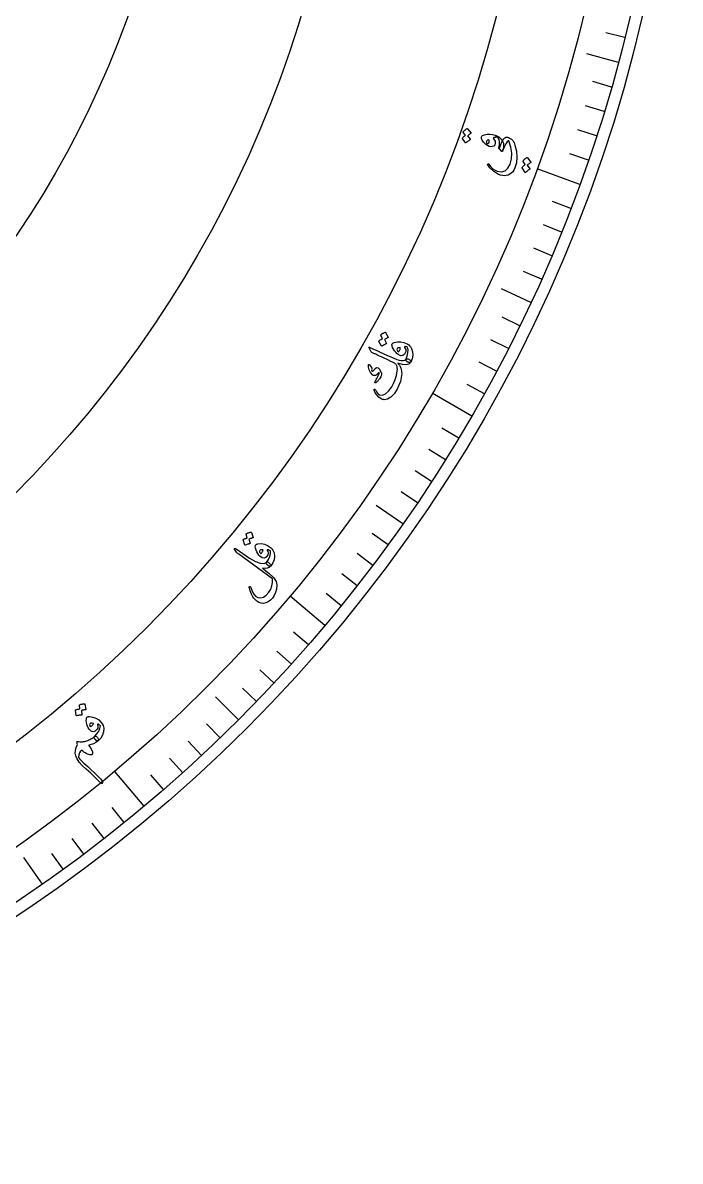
# Model space of a CAD drawing. Header units: millimetres. Extents: x -125 to 125, y -125 to 125.
# Drawn here: x 69.5 to 125, y -125 to -28.7 of the extents above; entities that cross this region are included whole.
import ezdxf

# ---------------------------------------------------------------- set-up
doc = ezdxf.new("R2010")
doc.units = ezdxf.units.MM
for name, color, linetype in [('CUT_OUTER', 1, 'Continuous'), ('ENGRAVE', 7, 'Continuous'), ('ENGRAVE_FINE', 8, 'Continuous'), ('TEXT', 5, 'Continuous')]:
    doc.layers.add(name, color=color, linetype=linetype)

msp = doc.modelspace()

# ---------------------------------------------------------------- linework, layer by layer
at = {"layer": 'CUT_OUTER'}
msp.add_circle((0, 0), 125, dxfattribs=at)
at = {"layer": 'ENGRAVE'}
for points in [[(119.7748, -32.0936), (117.1185, -31.3818)], [(116.5219, -42.4105), (112.9041, -41.0937)], [(112.3822, -52.4047), (109.8898, -51.2425)], [(107.3872, -62), (104.053, -60.075)], [(101.5749, -71.1235), (99.3222, -69.5461)], [(94.9895, -79.7057), (92.0402, -77.2309)], [(87.6812, -87.6812), (85.7367, -85.7367)], [(79.7057, -94.9895), (77.2309, -92.0402)], [(71.1235, -101.5749), (69.5461, -99.3222)]]:
    msp.add_lwpolyline(points, dxfattribs=at)
for radius in [124, 120.15, 113, 83.25]:
    msp.add_circle((0, 0), radius, dxfattribs=at)
at = {"layer": 'ENGRAVE_FINE'}
for points in [[(120.3167, -29.9983), (118.7157, -29.5991)], [(119.1965, -34.179), (117.6104, -33.7242)], [(118.5818, -36.2541), (117.0039, -35.7717)], [(117.931, -38.3181), (116.3618, -37.8082)], [(117.2443, -40.3705), (115.6842, -39.8333)], [(115.764, -44.4376), (114.2236, -43.8463)], [(114.9708, -46.4512), (113.4409, -45.8331)], [(114.1426, -48.4507), (112.6238, -47.806)], [(113.2796, -50.4353), (111.7723, -49.7642)], [(111.4505, -54.358), (109.9675, -53.6347)], [(110.4848, -56.2948), (109.0146, -55.5457)], [(109.4855, -58.2145), (108.0286, -57.4398)], [(108.4528, -60.1164), (107.0097, -59.3165)], [(106.2887, -63.8647), (104.8744, -63.0149)], [(105.158, -65.71), (103.7587, -64.8356)], [(103.9952, -67.5352), (102.6113, -66.6366)], [(102.8007, -69.3399), (101.4327, -68.4173)], [(100.3181, -72.8854), (98.9832, -71.9155)], [(99.0308, -74.6251), (97.7131, -73.6321)], [(97.7133, -76.342), (96.4131, -75.3262)], [(96.3661, -78.0357), (95.0838, -76.9973)], [(93.584, -81.3513), (92.3387, -80.2688)], [(92.15, -82.9722), (90.9238, -81.8681)], [(90.6879, -84.5678), (89.4811, -83.4425)], [(89.1981, -86.1376), (88.0112, -84.9915)], [(86.1376, -89.1981), (84.9915, -88.0112)], [(84.5678, -90.6879), (83.4425, -89.4811)], [(82.9722, -92.15), (81.8681, -90.9238)], [(81.3513, -93.584), (80.2688, -92.3387)], [(78.0357, -96.3661), (76.9973, -95.0838)], [(76.342, -97.7133), (75.3262, -96.4131)], [(74.6251, -99.0308), (73.6321, -97.7131)], [(72.8854, -100.3181), (71.9155, -98.9832)]]:
    msp.add_lwpolyline(points, dxfattribs=at)
msp.add_circle((0, 0), 97.125, dxfattribs=at)
at = {"layer": 'TEXT'}
for points in [[(106.6716, -38.0044), (106.6676, -37.9963), (106.6669, -37.9867), (106.6695, -37.9756), (106.6753, -37.963), (106.7098, -37.9228), (106.7456, -37.8847), (106.7827, -37.8486), (106.8211, -37.8147), (106.8611, -37.7827), (106.9033, -37.7524), (106.9476, -37.7239), (106.994, -37.697), (107.0066, -37.6932), (107.0184, -37.6936), (107.0294, -37.6985), (107.0395, -37.7077), (107.3286, -38.0668), (107.3312, -38.0747), (107.328, -38.084), (107.3188, -38.0945), (107.3037, -38.1062), (107.291, -38.1134), (107.2727, -38.126), (107.2486, -38.1439), (107.219, -38.1672), (107.1832, -38.196), (107.1409, -38.2305), (107.0921, -38.2707), (107.0368, -38.3166), (107.2586, -38.6002), (107.2644, -38.6117), (107.2627, -38.6232), (107.2534, -38.6346), (107.2366, -38.646), (107.2221, -38.6559), (107.1999, -38.6718), (107.1701, -38.6936), (107.1326, -38.7214), (107.0872, -38.7557), (107.0338, -38.7972), (106.9723, -38.8457), (106.9026, -38.9013), (106.8927, -38.9061), (106.8842, -38.9067), (106.8772, -38.9032), (106.8718, -38.8955), (106.6018, -38.5349), (106.5979, -38.5268), (106.5972, -38.5172), (106.5998, -38.5061), (106.6058, -38.4935), (106.6333, -38.4587), (106.6624, -38.4257), (106.6933, -38.3947), (106.7259, -38.3657), (106.7598, -38.3384), (106.7949, -38.3129), (106.831, -38.2891), (106.8682, -38.267)], [(108.4707, -38.2119), (108.6951, -38.1659), (108.9182, -38.1564), (109.1401, -38.1835), (109.3608, -38.2474), (109.4089, -38.2651), (109.4559, -38.2841), (109.5018, -38.3044), (109.5465, -38.326), (109.5898, -38.3489), (109.6313, -38.3728), (109.6711, -38.3978), (109.7091, -38.4239), (109.9383, -38.6436), (110.062, -38.9139), (110.0795, -39.2347), (109.9906, -39.6054), (109.9806, -39.6225), (109.9667, -39.6299), (109.9487, -39.6275), (109.9266, -39.6155), (109.8764, -39.5767), (109.8222, -39.5283), (109.7639, -39.4702), (109.7016, -39.4024), (109.6916, -39.3892), (109.6855, -39.3746), (109.6833, -39.3587), (109.6851, -39.3415), (109.7274, -39.0553), (109.7307, -38.8173), (109.6954, -38.6276), (109.6217, -38.4862), (109.5835, -38.4516), (109.5332, -38.4305), (109.4705, -38.4229), (109.3957, -38.4286), (109.3576, -38.4344), (109.3235, -38.4414), (109.2933, -38.4499), (109.2671, -38.4598), (109.244, -38.4707), (109.2229, -38.4823), (109.204, -38.4948), (109.1872, -38.5079), (109.2621, -38.5923), (109.3183, -38.6715), (109.3558, -38.7455), (109.3745, -38.8143), (109.3761, -38.9628), (109.3333, -39.0799), (109.2462, -39.1653), (109.1148, -39.219), (108.9866, -39.2306), (108.8545, -39.2032), (108.7186, -39.1368), (108.5788, -39.0318), (108.3906, -38.8467), (108.2681, -38.6788), (108.2113, -38.5279), (108.2202, -38.3938), (108.25, -38.3368), (108.3017, -38.2875), (108.3752, -38.2459), (108.4707, -38.2119)], [(109.7241, -39.416), (109.7433, -39.3425), (109.7647, -39.2684), (109.7883, -39.1937), (109.8141, -39.1185), (109.8423, -39.0431), (109.8731, -38.9679), (109.9065, -38.8929), (109.9425, -38.8182), (110.0164, -38.6813), (110.0937, -38.571), (110.1747, -38.4872), (110.2592, -38.4299), (110.3093, -38.4127), (110.3656, -38.4107), (110.4283, -38.4239), (110.4973, -38.4524), (110.6362, -38.5283), (110.7466, -38.5998), (110.8284, -38.6669), (110.8817, -38.7297), (110.9236, -38.8002), (110.9635, -38.8826), (111.0012, -38.9767), (111.0368, -39.0827), (111.1636, -39.6127), (111.205, -40.1138), (111.1614, -40.5848), (111.0331, -41.0249), (110.9492, -41.1947), (110.8486, -41.3401), (110.7315, -41.4609), (110.5979, -41.5572), (110.4537, -41.6272), (110.3047, -41.6692), (110.151, -41.6835), (109.9927, -41.6699), (109.8292, -41.6296), (109.6604, -41.5635), (109.4861, -41.4718), (109.3063, -41.3545), (109.2156, -41.2874), (109.1309, -41.2182), (109.0522, -41.1468), (108.9794, -41.0733), (108.9121, -40.9981), (108.8497, -40.9217), (108.7922, -40.8441), (108.7395, -40.7653), (108.7283, -40.7374), (108.7267, -40.7151), (108.7346, -40.6985), (108.7522, -40.6875), (108.777, -40.682), (108.8, -40.6848), (108.8214, -40.6959), (108.841, -40.7152), (109.0115, -40.9249), (109.1838, -41.0908), (109.3581, -41.2129), (109.5345, -41.2908), (109.8976, -41.3455), (110.2023, -41.2635), (110.4483, -41.0443), (110.6347, -40.688), (110.7458, -40.2449), (110.7649, -39.7704), (110.6916, -39.2658), (110.5255, -38.7319), (110.5197, -38.724), (110.5118, -38.7202), (110.5018, -38.7205), (110.4897, -38.7248), (110.3782, -38.8164), (110.2576, -38.9955), (110.1274, -39.2618), (109.9871, -39.6152), (109.9783, -39.632), (109.9677, -39.6385), (109.9553, -39.6348), (109.9412, -39.6207)], [(108.6228, -38.7865), (108.6184, -38.8162), (108.624, -38.8522), (108.6397, -38.8945), (108.6655, -38.9432), (108.682, -38.9593), (108.703, -38.9648), (108.7285, -38.9596), (108.7584, -38.9438), (108.822, -38.8869), (108.8555, -38.8178), (108.8591, -38.7368), (108.8326, -38.6437), (108.8254, -38.633), (108.8166, -38.6271), (108.806, -38.6261), (108.7937, -38.6299), (108.7286, -38.6713), (108.6785, -38.7112), (108.6432, -38.7496), (108.6228, -38.7865)], [(111.72, -40.4692), (111.7162, -40.4608), (111.7157, -40.4508), (111.7185, -40.4392), (111.7247, -40.426), (111.7602, -40.3836), (111.797, -40.3435), (111.835, -40.3055), (111.8743, -40.2697), (111.9153, -40.2359), (111.9583, -40.2039), (112.0035, -40.1736), (112.0507, -40.1451), (112.0635, -40.1409), (112.0754, -40.1413), (112.0863, -40.1463), (112.0962, -40.1558), (112.3794, -40.5276), (112.3819, -40.5359), (112.3784, -40.5455), (112.369, -40.5566), (112.3535, -40.5689), (112.3406, -40.5766), (112.3219, -40.5899), (112.2974, -40.6089), (112.2671, -40.6335), (112.2305, -40.6639), (112.1872, -40.7004), (112.1373, -40.7428), (112.0808, -40.7912), (112.2978, -41.0848), (112.3034, -41.0968), (112.3014, -41.1088), (112.2918, -41.1208), (112.2747, -41.1329), (112.2599, -41.1433), (112.2372, -41.1601), (112.2068, -41.1832), (112.1685, -41.2126), (112.1222, -41.2489), (112.0675, -41.2927), (112.0046, -41.3439), (111.9334, -41.4027), (111.9233, -41.4078), (111.9147, -41.4085), (111.9078, -41.4049), (111.9025, -41.3969), (111.6386, -41.0235), (111.6348, -41.0151), (111.6344, -41.0051), (111.6373, -40.9935), (111.6435, -40.9803), (111.6719, -40.9437), (111.7019, -40.909), (111.7336, -40.8763), (111.767, -40.8457), (111.8017, -40.8169), (111.8375, -40.7899), (111.8744, -40.7646), (111.9123, -40.7412)], [(99.702, -55.1661), (99.6994, -55.1575), (99.7003, -55.1479), (99.7047, -55.1373), (99.7126, -55.1258), (99.7533, -55.0914), (99.7949, -55.0593), (99.8375, -55.0295), (99.881, -55.0021), (99.9259, -54.9767), (99.9725, -54.9535), (100.021, -54.9323), (100.0713, -54.9131), (100.0844, -54.9113), (100.096, -54.9137), (100.106, -54.9202), (100.1144, -54.931), (100.3407, -55.3336), (100.342, -55.3419), (100.3372, -55.3505), (100.3264, -55.3594), (100.3095, -55.3686), (100.2958, -55.3738), (100.2756, -55.3833), (100.249, -55.3973), (100.2158, -55.4156), (100.1757, -55.4384), (100.1282, -55.4658), (100.0734, -55.4979), (100.0112, -55.5345), (100.1834, -55.8514), (100.1872, -55.8637), (100.1836, -55.8748), (100.1726, -55.8847), (100.1541, -55.8933), (100.1381, -55.9008), (100.1136, -55.9129), (100.0805, -55.9298), (100.0389, -55.9514), (99.9884, -55.9781), (99.9288, -56.0106), (99.86, -56.0489), (99.782, -56.0929), (99.7714, -56.096), (99.7629, -56.0953), (99.7566, -56.0906), (99.7525, -56.0821), (99.5454, -55.6812), (99.5429, -55.6725), (99.5438, -55.6629), (99.5483, -55.6523), (99.5562, -55.6408), (99.5891, -55.6106), (99.6234, -55.5826), (99.659, -55.5568), (99.696, -55.5332), (99.734, -55.5117), (99.7728, -55.492), (99.8125, -55.4741), (99.8529, -55.4582)], [(100.675, -55.8914), (100.6965, -55.8632), (100.729, -55.8366), (100.7723, -55.8117), (100.8265, -55.7883), (101.1112, -55.7172), (101.3904, -55.7116), (101.6641, -55.7721), (101.9323, -55.899), (102.0599, -55.987), (102.165, -56.0812), (102.2475, -56.1815), (102.3075, -56.288), (102.3944, -56.5747), (102.4103, -56.8622), (102.3551, -57.1503), (102.2288, -57.4385), (102.2069, -57.4624), (102.1742, -57.475), (102.1309, -57.4763), (102.0769, -57.4664), (102.0486, -57.4582), (102.0209, -57.4476), (101.9937, -57.4347), (101.9671, -57.4195), (101.9415, -57.4031), (101.9176, -57.3864), (101.8952, -57.3696), (101.8745, -57.3525), (101.8414, -57.3179), (101.8219, -57.2828), (101.8161, -57.2471), (101.8238, -57.211), (101.9368, -56.926), (101.9991, -56.6591), (102.0108, -56.4104), (101.9721, -56.1801), (101.9043, -56.1527), (101.8486, -56.1342), (101.805, -56.1245), (101.7734, -56.1236), (101.7438, -56.1272), (101.7222, -56.1337), (101.7085, -56.1431), (101.7028, -56.1554), (101.7011, -56.1651), (101.7015, -56.1738), (101.7039, -56.1814), (101.7084, -56.1879), (101.7736, -56.2807), (101.8128, -56.3724), (101.826, -56.4632), (101.8131, -56.5528), (101.7101, -56.7769), (101.5694, -56.8917), (101.3914, -56.8973), (101.1761, -56.7939), (101.0669, -56.709), (100.9632, -56.6037), (100.865, -56.478), (100.7721, -56.3321), (100.6999, -56.1928), (100.6596, -56.073), (100.6513, -55.9725), (100.675, -55.8914)], [(98.7108, -56.2252), (98.6937, -56.1868), (98.6957, -56.1658), (98.7167, -56.1622), (98.7567, -56.1759), (98.7916, -56.1919), (98.8488, -56.2189), (98.9284, -56.2567), (99.0304, -56.3054), (99.1549, -56.3648), (99.3022, -56.4344), (99.4721, -56.5144), (99.6648, -56.6047), (100.2697, -56.8831), (100.7385, -57.0889), (101.0712, -57.2223), (101.2675, -57.2834), (101.4519, -57.3052), (101.6066, -57.2997), (101.7314, -57.2667), (101.8264, -57.2064), (101.8672, -57.1759), (101.912, -57.1594), (101.9607, -57.157), (102.0133, -57.1686), (102.0653, -57.1907), (102.112, -57.2195), (102.1535, -57.255), (102.1897, -57.2973), (102.2175, -57.34), (102.2337, -57.3771), (102.2383, -57.4084), (102.2313, -57.434), (102.0698, -57.6057), (101.8354, -57.6762), (101.5285, -57.6453), (101.1491, -57.513), (101.2142, -57.6043), (101.275, -57.7066), (101.3317, -57.8201), (101.3842, -57.9448), (101.4242, -58.0647), (101.4515, -58.1805), (101.4662, -58.2922), (101.4684, -58.3998), (101.4323, -58.7358), (101.3565, -59.0667), (101.2408, -59.3924), (101.0854, -59.7123), (100.825, -60.1208), (100.5567, -60.4082), (100.2817, -60.5747), (100.0006, -60.6205), (99.9229, -60.6106), (99.851, -60.5935), (99.7849, -60.5693), (99.7246, -60.538), (99.5292, -60.3888), (99.3671, -60.2169), (99.2381, -60.0225), (99.1422, -59.8058), (99.1376, -59.7872), (99.1369, -59.7696), (99.1402, -59.7528), (99.1475, -59.737), (99.1567, -59.726), (99.1685, -59.7196), (99.1828, -59.7178), (99.1997, -59.7204), (99.2139, -59.7286), (99.2275, -59.7417), (99.2405, -59.7596), (99.2527, -59.7824), (99.3419, -59.9469), (99.4273, -60.0726), (99.509, -60.1593), (99.5873, -60.2069), (99.844, -60.2336), (100.103, -60.1312), (100.3638, -59.899), (100.6254, -59.537), (100.7866, -59.2338), (100.9196, -58.9067), (101.024, -58.5558), (101.0997, -58.1816), (101.1092, -58.0491), (101.101, -57.9228), (101.0748, -57.8029), (101.0309, -57.6893), (101.0095, -57.6559), (100.974, -57.6197), (100.9246, -57.5807), (100.8611, -57.539), (100.7502, -57.4757), (100.5602, -57.3791), (100.2911, -57.2492), (99.9431, -57.0858), (99.7607, -57.0009), (99.6033, -56.9276), (99.4707, -56.866), (99.3631, -56.816), (99.2799, -56.7773), (99.2204, -56.7497), (99.1848, -56.7332), (99.1729, -56.7276), (99.0513, -56.6687), (98.9569, -56.6114), (98.8898, -56.5559), (98.8499, -56.5022)], [(101.08, -56.31), (101.0678, -56.3617), (101.0818, -56.4154), (101.1219, -56.4713), (101.1882, -56.5293), (101.2001, -56.5356), (101.2091, -56.5395), (101.2149, -56.5409), (101.2177, -56.5399), (101.2539, -56.5008), (101.2854, -56.4583), (101.3121, -56.4125), (101.3339, -56.3632), (101.3482, -56.317), (101.3544, -56.2759), (101.3526, -56.24), (101.3427, -56.2092), (101.2422, -56.2195), (101.1649, -56.2397), (101.1108, -56.2699), (101.08, -56.31)], [(98.6743, -57.6519), (98.6802, -57.6443), (98.6877, -57.6392), (98.6968, -57.6364), (98.7075, -57.636), (98.7154, -57.6385), (98.7233, -57.6423), (98.731, -57.6476), (98.7387, -57.6542), (98.921, -57.8844), (98.9384, -57.9097), (98.9498, -57.9322), (98.9554, -57.9521), (98.9551, -57.9692), (98.9386, -58.0337), (98.9319, -58.0928), (98.9351, -58.1467), (98.948, -58.1953), (98.9606, -58.2109), (98.9827, -58.2128), (99.0143, -58.201), (99.0554, -58.1757), (99.0784, -58.1561), (99.1014, -58.1355), (99.1243, -58.1136), (99.1472, -58.0906), (99.1701, -58.0662), (99.1932, -58.04), (99.2166, -58.0121), (99.2403, -57.9826), (99.3526, -57.8982), (99.4702, -57.9187), (99.5931, -58.0443), (99.7208, -58.2752), (99.7509, -58.3574), (99.7687, -58.431), (99.7744, -58.496), (99.7679, -58.5524), (99.7492, -58.6077), (99.7134, -58.6782), (99.6603, -58.7639), (99.5899, -58.8647), (99.5528, -58.9154), (99.5156, -58.9624), (99.4784, -59.0056), (99.4411, -59.045), (99.4046, -59.0812), (99.3698, -59.1146), (99.3365, -59.1452), (99.3049, -59.173), (99.2804, -59.1871), (99.2578, -59.1942), (99.2371, -59.1941), (99.2184, -59.1871), (99.2026, -59.1739), (99.1951, -59.1582), (99.1958, -59.14), (99.2048, -59.1193), (99.2371, -59.0554), (99.275, -58.9836), (99.3182, -58.9039), (99.3668, -58.8162), (99.4572, -58.6523), (99.5216, -58.5208), (99.56, -58.4216), (99.5727, -58.3547), (99.5716, -58.3445), (99.5669, -58.3365), (99.5586, -58.3309), (99.5467, -58.3276), (99.538, -58.3277), (99.5279, -58.3315), (99.5165, -58.3389), (99.5037, -58.3499), (99.3974, -58.4596), (99.3503, -58.5039), (99.3034, -58.5379), (99.2565, -58.5614), (99.2098, -58.5747), (99.1608, -58.5802), (99.1168, -58.5747), (99.078, -58.558), (99.0442, -58.5303), (98.8404, -58.3019), (98.7108, -58.0794), (98.6555, -57.8628), (98.6743, -57.6519)], [(88.3242, -71.9905), (88.3231, -71.9816), (88.3257, -71.9723), (88.3319, -71.9626), (88.3417, -71.9527), (88.3879, -71.9261), (88.4346, -71.9019), (88.4818, -71.8802), (88.5294, -71.8608), (88.5781, -71.8439), (88.6281, -71.8293), (88.6796, -71.817), (88.7325, -71.8071), (88.7457, -71.8076), (88.7567, -71.812), (88.7654, -71.8202), (88.7718, -71.8323), (88.923, -72.2687), (88.9228, -72.2771), (88.9165, -72.2848), (88.9043, -72.2916), (88.8861, -72.2977), (88.8717, -72.3003), (88.8501, -72.3061), (88.8214, -72.3151), (88.7855, -72.3272), (88.742, -72.3426), (88.6904, -72.3612), (88.6308, -72.383), (88.5631, -72.4079), (88.6763, -72.7503), (88.6778, -72.7632), (88.6723, -72.7735), (88.6597, -72.7812), (88.64, -72.7864), (88.6229, -72.7909), (88.5966, -72.7985), (88.5611, -72.8093), (88.5163, -72.8231), (88.4619, -72.8405), (88.3974, -72.8619), (88.3229, -72.8873), (88.2384, -72.9168), (88.2273, -72.918), (88.2192, -72.9157), (88.2138, -72.91), (88.2113, -72.901), (88.0786, -72.4696), (88.0777, -72.4606), (88.0803, -72.4513), (88.0865, -72.4417), (88.0964, -72.4317), (88.1341, -72.4079), (88.1728, -72.3864), (88.2125, -72.3674), (88.253, -72.3507), (88.2943, -72.3363), (88.336, -72.3238), (88.3782, -72.3133), (88.4208, -72.3047)], [(89.1529, -72.877), (89.1791, -72.8531), (89.2158, -72.8327), (89.2628, -72.8158), (89.3203, -72.8025), (89.6132, -72.783), (89.8889, -72.8271), (90.1475, -72.9352), (90.3889, -73.1077), (90.4988, -73.217), (90.5855, -73.3283), (90.649, -73.4417), (90.6891, -73.5571), (90.7237, -73.8547), (90.6883, -74.1405), (90.5828, -74.4142), (90.4074, -74.6754), (90.3816, -74.695), (90.3472, -74.7016), (90.3043, -74.6953), (90.2529, -74.6759), (90.2265, -74.6628), (90.2011, -74.6474), (90.1767, -74.6299), (90.1532, -74.6102), (90.131, -74.5895), (90.1103, -74.5689), (90.0914, -74.5483), (90.074, -74.5279), (90.0476, -74.4879), (90.0346, -74.4499), (90.0352, -74.4138), (90.0492, -74.3796), (90.211, -74.1192), (90.3197, -73.8676), (90.3754, -73.6249), (90.3782, -73.3914), (90.3163, -73.3524), (90.2648, -73.3243), (90.2236, -73.307), (90.1927, -73.3006), (90.1629, -73.2988), (90.1405, -73.3013), (90.1254, -73.3082), (90.1176, -73.3193), (90.1142, -73.3286), (90.113, -73.3372), (90.114, -73.3451), (90.1173, -73.3523), (90.165, -73.4552), (90.1873, -73.5524), (90.1841, -73.644), (90.1556, -73.73), (90.0144, -73.9322), (89.8556, -74.0202), (89.6793, -73.9941), (89.4858, -73.8541), (89.3934, -73.7512), (89.3101, -73.6291), (89.2357, -73.488), (89.1703, -73.328), (89.124, -73.178), (89.1056, -73.053), (89.1152, -72.9526), (89.1529, -72.877)], [(88.6231, -74.0125), (89.1078, -74.2977), (89.5202, -74.4436), (89.8604, -74.4499), (90.1278, -74.3167), (90.1589, -74.3197), (90.2024, -74.348), (90.2585, -74.4017), (90.327, -74.4809), (90.3785, -74.5462), (90.4096, -74.5997), (90.4204, -74.6414), (90.4107, -74.6714), (90.2776, -74.7918), (90.1172, -74.8639), (89.9295, -74.8878), (89.7147, -74.8633), (90.2576, -75.2802), (90.6407, -75.6548), (90.8637, -75.9876), (90.9261, -76.2788), (90.8806, -76.6211), (90.8026, -76.9198), (90.6925, -77.1746), (90.5506, -77.3852), (90.3766, -77.5681), (90.1938, -77.704), (90.0023, -77.793), (89.8025, -77.8351), (89.6033, -77.8275), (89.4134, -77.7675), (89.2331, -77.6554), (89.062, -77.4914), (88.9817, -77.391), (88.9076, -77.2834), (88.8397, -77.1688), (88.7779, -77.0471), (88.7224, -76.9181), (88.6734, -76.7815), (88.6309, -76.6375), (88.5948, -76.4858), (88.5934, -76.4667), (88.5959, -76.449), (88.6021, -76.433), (88.612, -76.4184), (88.623, -76.4086), (88.6357, -76.4028), (88.65, -76.401), (88.666, -76.4032), (88.6817, -76.4103), (88.6949, -76.423), (88.7059, -76.4415), (88.7145, -76.4656), (88.8295, -76.8008), (88.9681, -77.0583), (89.1306, -77.2376), (89.3177, -77.3385), (89.5578, -77.3671), (89.793, -77.3032), (90.0231, -77.1468), (90.2474, -76.8977), (90.4041, -76.6416), (90.5096, -76.365), (90.5638, -76.0682), (90.5666, -75.7516), (87.7177, -73.6868), (87.65, -73.637), (87.595, -73.5921), (87.5528, -73.5521), (87.5233, -73.517), (87.348, -73.2442), (87.3513, -73.1991), (87.3764, -73.1822), (87.4234, -73.1934), (87.4921, -73.2329)], [(89.4771, -73.3609), (89.456, -73.4096), (89.4602, -73.4649), (89.4898, -73.527), (89.5447, -73.5959), (89.5554, -73.6042), (89.5634, -73.6096), (89.569, -73.6121), (89.5719, -73.6116), (89.6145, -73.5795), (89.653, -73.5433), (89.6874, -73.5029), (89.7177, -73.4583), (89.7399, -73.4154), (89.7532, -73.376), (89.7578, -73.3404), (89.7536, -73.3083), (89.6528, -73.3006), (89.5732, -73.3068), (89.5146, -73.3269), (89.4771, -73.3609)], [(74.2476, -86.4355), (74.2482, -86.4265), (74.2523, -86.4178), (74.2601, -86.4094), (74.2715, -86.4013), (74.3217, -86.3833), (74.3719, -86.3677), (74.4222, -86.3546), (74.4725, -86.344), (74.5234, -86.3359), (74.5752, -86.3303), (74.628, -86.3273), (74.6818, -86.3269), (74.6948, -86.3297), (74.7048, -86.336), (74.7119, -86.3457), (74.7161, -86.3587), (74.788, -86.8148), (74.7863, -86.8231), (74.7788, -86.8295), (74.7656, -86.8341), (74.7465, -86.8369), (74.7319, -86.8369), (74.7097, -86.8388), (74.6798, -86.8426), (74.6423, -86.8482), (74.5968, -86.8557), (74.5427, -86.8649), (74.4802, -86.8758), (74.4091, -86.8885), (74.4602, -87.2455), (74.4595, -87.2584), (74.4522, -87.2675), (74.4384, -87.2729), (74.4181, -87.2746), (74.4005, -87.276), (74.3733, -87.2789), (74.3364, -87.2832), (74.2899, -87.2889), (74.2333, -87.2964), (74.1661, -87.3061), (74.0882, -87.318), (73.9998, -87.3321), (73.9888, -87.3313), (73.9811, -87.3276), (73.9768, -87.3211), (73.9759, -87.3117), (73.9214, -86.8637), (73.9221, -86.8547), (73.9263, -86.846), (73.9341, -86.8377), (73.9456, -86.8296), (73.9869, -86.8128), (74.0288, -86.7985), (74.0712, -86.7867), (74.1141, -86.7775), (74.1572, -86.7705), (74.2005, -86.7656), (74.2438, -86.7627), (74.2873, -86.7618)], [(74.907, -87.4542), (74.9371, -87.4352), (74.9767, -87.4216), (75.026, -87.4133), (75.085, -87.4104), (75.3767, -87.4428), (75.6403, -87.5348), (75.8758, -87.6869), (76.083, -87.8992), (76.1719, -88.0261), (76.2377, -88.151), (76.2801, -88.2738), (76.2992, -88.3945), (76.2809, -88.6935), (76.1956, -88.9686), (76.0435, -89.2194), (75.8248, -89.4456), (75.7959, -89.4603), (75.7609, -89.4608), (75.7198, -89.447), (75.6726, -89.4189), (75.649, -89.4013), (75.6267, -89.3817), (75.6057, -89.3601), (75.586, -89.3366), (75.5678, -89.3123), (75.5512, -89.2884), (75.5361, -89.2648), (75.5226, -89.2416), (75.5037, -89.1976), (75.4976, -89.1579), (75.5046, -89.1224), (75.5244, -89.0912), (75.7296, -88.8635), (75.8809, -88.635), (75.9785, -88.4059), (76.0224, -88.1766), (75.9684, -88.1273), (75.9227, -88.0905), (75.8851, -88.0662), (75.8558, -88.0544), (75.8268, -88.0475), (75.8043, -88.046), (75.7882, -88.05), (75.7786, -88.0596), (75.7736, -88.0681), (75.771, -88.0764), (75.7706, -88.0844), (75.7725, -88.0921), (75.8013, -88.2017), (75.8061, -88.3014), (75.7869, -88.391), (75.7436, -88.4706), (75.569, -88.6447), (75.3971, -88.7034), (75.2282, -88.6466), (75.0625, -88.4747), (74.9897, -88.357), (74.9291, -88.2222), (74.8808, -88.0703), (74.8446, -87.9011), (74.8255, -87.7454), (74.8294, -87.619), (74.8566, -87.522), (74.907, -87.4542)], [(75.1409, -87.9877), (75.1115, -88.0318), (75.1059, -88.0871), (75.124, -88.1534), (75.1659, -88.2309), (75.175, -88.241), (75.182, -88.2477), (75.187, -88.2511), (75.1899, -88.2511), (75.2375, -88.2271), (75.2818, -88.1982), (75.3228, -88.1645), (75.3605, -88.1259), (75.3899, -88.0876), (75.41, -88.0513), (75.4208, -88.0169), (75.4223, -87.9846), (75.3245, -87.9593), (75.245, -87.9513), (75.1838, -87.9608), (75.1409, -87.9877)], [(74.1122, -89.5068), (74.2094, -89.5206), (74.3062, -89.5287), (74.4027, -89.5312), (74.4988, -89.528), (74.5941, -89.5188), (74.6882, -89.5029), (74.7811, -89.4804), (74.8727, -89.4513), (74.9624, -89.4173), (75.0497, -89.3803), (75.1345, -89.3403), (75.2167, -89.2972), (75.2967, -89.2509), (75.3746, -89.2011), (75.4505, -89.1479), (75.5244, -89.0912), (75.5899, -89.0598), (75.6533, -89.0648), (75.7145, -89.1063), (75.7736, -89.1844), (75.8228, -89.2759), (75.8477, -89.35), (75.8484, -89.4065), (75.8248, -89.4456), (75.6402, -89.5849), (75.4476, -89.6965), (75.2473, -89.7804), (75.0394, -89.8366), (75.0306, -89.8402), (75.0266, -89.8456), (75.0276, -89.8528), (75.0334, -89.8618), (75.1905, -90.0571), (75.2953, -90.2365), (75.3476, -90.4), (75.3472, -90.5476), (75.3325, -90.5872), (75.3083, -90.6153), (75.2746, -90.632), (75.2314, -90.6372), (75.13, -90.6283), (75.0281, -90.6079), (74.9258, -90.5762), (74.8231, -90.533), (74.7207, -90.4779), (74.6194, -90.4101), (74.5192, -90.3297), (74.42, -90.2367), (74.3276, -90.34), (74.2555, -90.474), (74.2034, -90.6389), (74.1712, -90.8348), (74.1975, -90.8974), (74.2817, -91.0011), (74.4238, -91.1458), (74.6239, -91.3314), (74.9577, -91.6329), (75.2509, -91.9029), (75.5035, -92.1415), (75.7154, -92.3489), (75.8865, -92.5246), (76.0168, -92.6682), (76.1062, -92.7799), (76.1548, -92.8596), (76.1771, -92.9131), (76.1902, -92.9574), (76.194, -92.9926), (76.1887, -93.0187), (76.1757, -93.0397), (76.1577, -93.0524), (76.1345, -93.0568), (76.1063, -93.0528), (76.0754, -93.0409), (76.0446, -93.0216), (76.0136, -92.9948), (75.9826, -92.9605), (75.7859, -92.7497), (75.5249, -92.4947), (75.1999, -92.1954), (74.8112, -91.8513), (74.488, -91.5483), (74.2344, -91.261), (74.0502, -90.9896), (73.935, -90.7344), (73.8928, -90.5082), (73.9039, -90.27), (73.9679, -90.0197), (74.0848, -89.7572), (74.0675, -89.7104), (74.0541, -89.6654), (74.0447, -89.6221), (74.0393, -89.5805), (74.04, -89.544), (74.0524, -89.5195), (74.0764, -89.5071), (74.1122, -89.5068)]]:
    msp.add_lwpolyline(points, close=True, dxfattribs=at)

doc.saveas('drawing.dxf')
